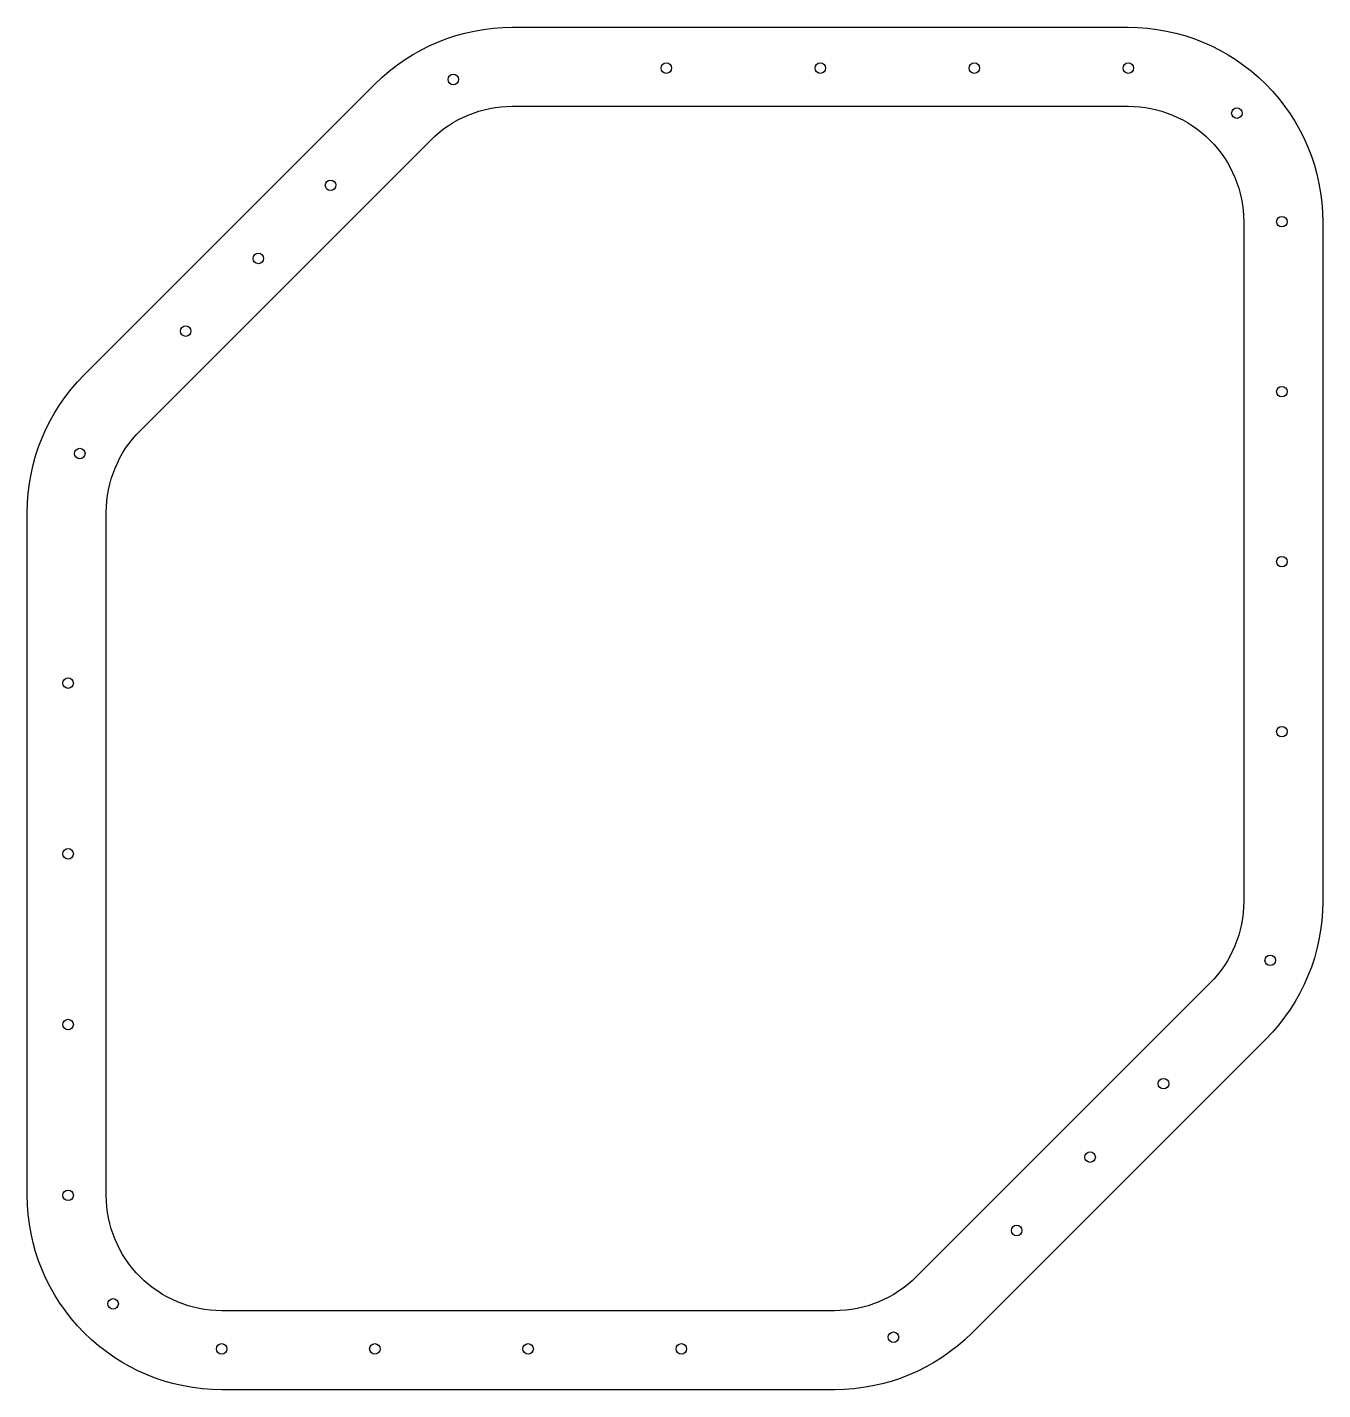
# Model space of a CAD drawing. Header units: millimetres. Extents: x -385 to 106, y 1113 to 1630.
import ezdxf

# ---------------------------------------------------------------- set-up
doc = ezdxf.new("R2010")
doc.units = ezdxf.units.MM
doc.layers.get('0').update_dxf_attribs({"linetype": 'CONTINUOUS'})

msp = doc.modelspace()

# ---------------------------------------------------------------- linework, layer by layer
for points in [[(32.5, 1630.08, -0.414214), (106.31, 1556.26), (106.31, 1298.19, -0.198912), (84.69, 1245.99), (-26.8, 1134.5, -0.198912), (-79, 1112.88), (-311.67, 1112.88, -0.414214), (-385.49, 1186.69), (-385.49, 1445.94, -0.198912), (-363.87, 1498.13), (-253.54, 1608.46, -0.198912), (-201.35, 1630.08)], [(76.31, 1298.19, -0.198912), (63.48, 1267.2), (-48.02, 1155.71, -0.198912), (-79, 1142.88), (-311.67, 1142.88, -0.414214), (-355.49, 1186.69), (-355.49, 1445.94, -0.198912), (-342.66, 1476.92), (-232.33, 1587.24, -0.198912), (-201.35, 1600.08), (32.5, 1600.08, -0.414214), (76.31, 1556.26)]]:
    msp.add_lwpolyline(points, format="xyb", close=True)
for centre in [(-142.89, 1614.58), (-84.43, 1614.58), (-25.97, 1614.58), (32.5, 1614.58), (-223.76, 1610.24), (73.73, 1597.5), (-270.34, 1570.09), (90.81, 1556.26), (-297.75, 1542.33), (-325.33, 1514.75), (90.81, 1491.74), (-365.55, 1468.25), (90.81, 1427.22), (-369.99, 1381.13), (90.81, 1362.7), (-369.99, 1316.31), (86.37, 1275.87), (-369.99, 1251.5), (45.86, 1229.08), (17.98, 1201.2), (-369.99, 1186.69), (-9.89, 1173.33), (-352.91, 1145.46), (-56.68, 1132.82), (-311.67, 1128.38), (-253.51, 1128.38), (-195.34, 1128.38), (-137.17, 1128.38)]:
    msp.add_circle(centre, 2)

doc.saveas('drawing.dxf')
